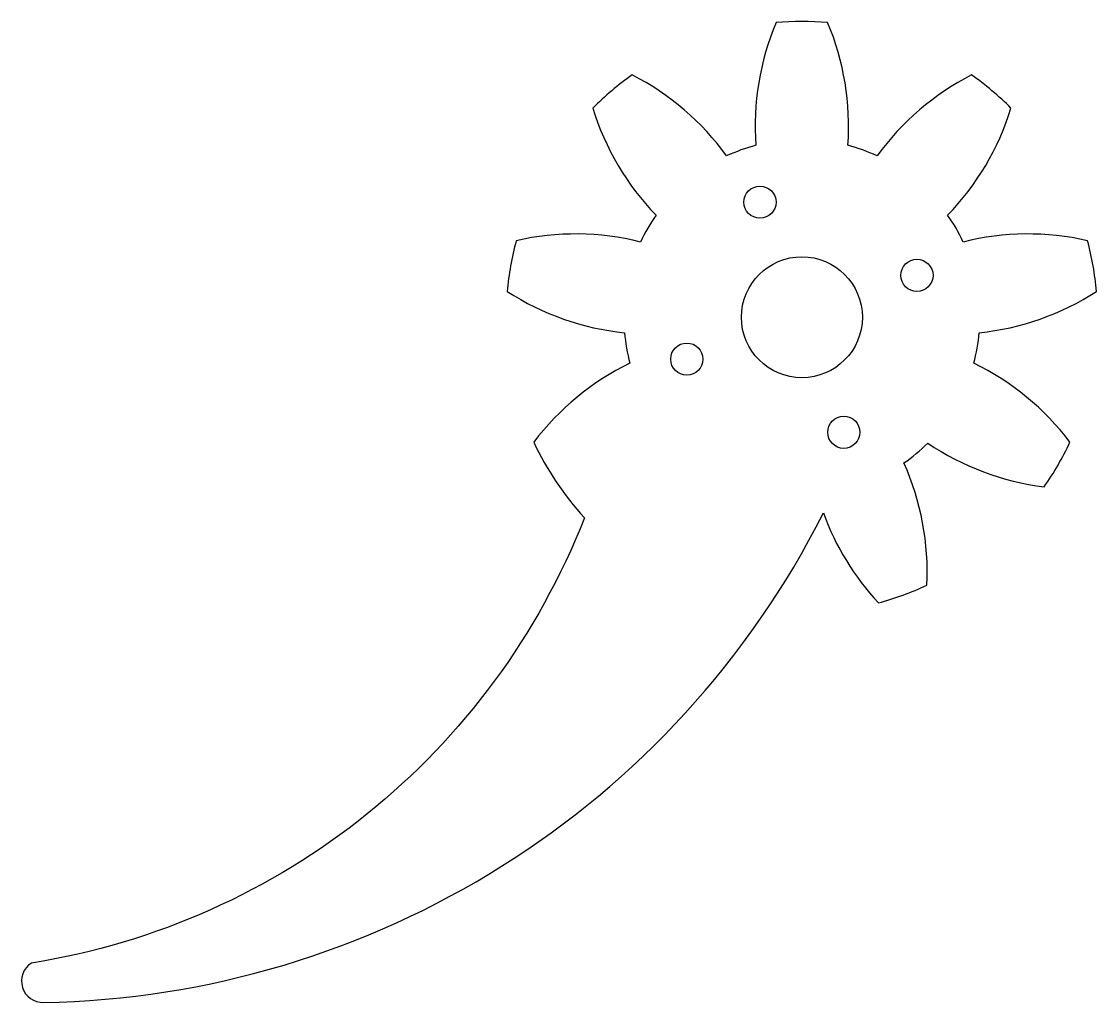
# Model space of a CAD drawing. Header units: millimetres. Extents: x -51 to 19.2, y -44.8 to 19.3.
import ezdxf

# ---------------------------------------------------------------- set-up
doc = ezdxf.new("R2010")
doc.units = ezdxf.units.MM

msp = doc.modelspace()

# ---------------------------------------------------------------- linework, layer by layer
msp.add_lwpolyline([(-17.51, -8.165, 0.077271), (-14.204, -13.096, -0.265952), (-50.328, -42.193, 0.76333), (-49.531, -44.77, 0.278415), (1.404, -12.787, 0.100013), (5, -18.662, 0.043661), (8.165, -17.51, 0.118441), (6.669, -9.524, 0.043661), (8.222, -8.222, 0.118441), (15.826, -11.081, 0.043661), (17.51, -8.165, 0.118441), (11.231, -3.009, 0.043661), (11.583, -1.013, 0.118441), (19.246, 1.684, 0.043661), (18.662, 5, 0.118441), (10.538, 4.914, 0.043661), (9.524, 6.669, 0.118441), (13.661, 13.661, 0.043661), (11.081, 15.826, 0.118441), (4.914, 10.538, 0.043661), (3.009, 11.231, 0.118441), (1.684, 19.246, 0.043661), (-1.684, 19.246, 0.118441), (-3.009, 11.231, 0.043661), (-4.914, 10.538, 0.118441), (-11.081, 15.826, 0.043661), (-13.661, 13.661, 0.118441), (-9.524, 6.669, 0.043661), (-10.538, 4.914, 0.118441), (-18.662, 5, 0.043661), (-19.246, 1.684, 0.118441), (-11.583, -1.013, 0.043661), (-11.231, -3.009, 0.118441)], format="xyb", close=True)
for centre, radius in [((-2.736, 7.518), 1.05), ((0, 0), 3.95), ((7.518, 2.736), 1.05), ((-7.518, -2.736), 1.05), ((2.736, -7.518), 1.05)]:
    msp.add_circle(centre, radius)

doc.saveas('drawing.dxf')
